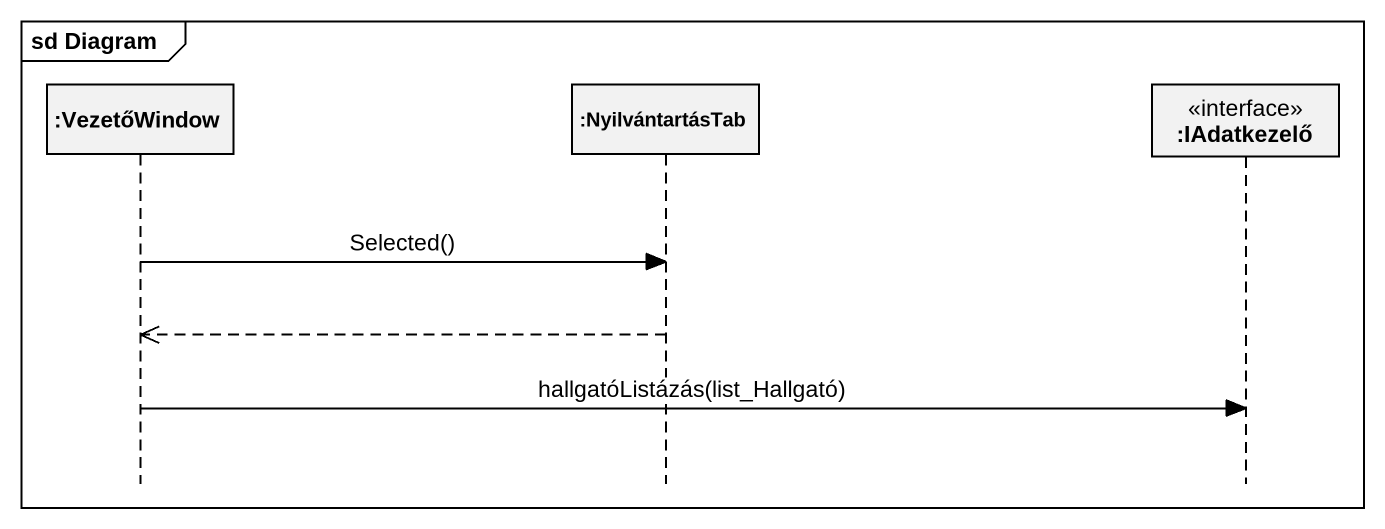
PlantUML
@startuml
mainframe sd Diagram
hide footbox
participant ":VezetőWindow" as VezetőWindow
participant ":NyilvántartásTab" as NyilvántartásTab
participant ":IAdatkezelő" as IAdatkezelő <<interface>>

VezetőWindow -> NyilvántartásTab : Selected()
NyilvántartásTab -->> VezetőWindow
VezetőWindow -> IAdatkezelő : hallgatóListázás(list_Hallgató)
@enduml
